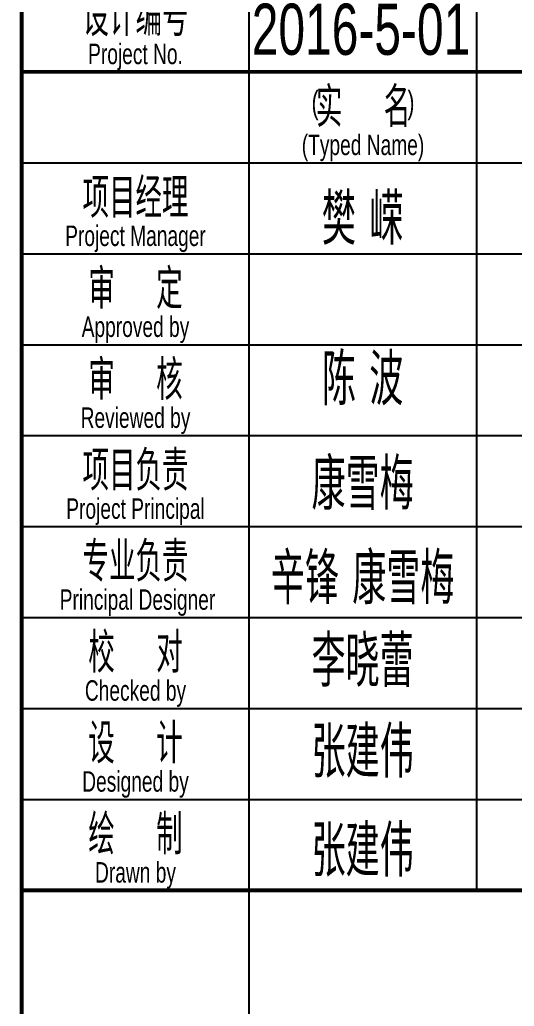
# Model space of a CAD drawing. Extents: x -59851 to 653804, y -249523 to 437614.
# Drawn here: x 15249 to 19596, y -60925 to -52247 of the extents above; entities that cross this region are included whole.
import ezdxf
from ezdxf.enums import TextEntityAlignment as Align

# ---------------------------------------------------------------- set-up
doc = ezdxf.new("R2010")
doc.units = 0
doc.header["$LTSCALE"] = 1000
doc.header["$MEASUREMENT"] = 0
for name, color, linetype in [('LABEL_FIXBOX_PM', 7, 'Continuous'), ('LABEL_FIXTXT_PM', 3, 'Continuous'), ('LABEL_TXT_PM', 1, 'Continuous')]:
    doc.layers.add(name, color=color, linetype=linetype)
doc.styles.add('LABEL_FIXTXT_PM', font='pm_njadri_r.shx', dxfattribs={"width": 0.7, "bigfont": 'pm_njadri_hztxt.shx'})
doc.styles.add('LABEL_TXT_PM', font='pm_njadri_romans1.shx', dxfattribs={"width": 0.7, "bigfont": 'pm_njadri_hztxt.shx'})

# ---------------------------------------------------------------- blocks, each defined once
blk = doc.blocks.new('PMSheet_A1_20150113_5-3892016032414355901')
at = {"layer": 'LABEL_FIXBOX_PM'}
for p, q in [((770.9999999999991, 186.0000000000001), (770.9999999999991, 218.0000000000001)), ((791.0000000000009, 186.0000000000001), (791.0000000000009, 194.0000000000001)), ((770.9999999999998, 70.00000000000021), (770.9999999999998, 186.0000000000001)), ((790.9999999999998, 114.0000000000001), (790.9999999999998, 186.0000000000001)), ((751.0000000000009, 178.0000000000001), (830.9999999999998, 178.0000000000001)), ((751.0000000000009, 169.9999999999999), (830.9999999999998, 170.0000000000001)), ((751.0000000000009, 162.0000000000002), (830.9999999999998, 162.0000000000001)), ((751.0000000000009, 154.0000000000002), (830.9999999999998, 154.0000000000001)), ((751.0000000000009, 146.0000000000002), (830.9999999999998, 146.0000000000001)), ((751.0000000000009, 138.0000000000002), (830.9999999999998, 138.0000000000001)), ((751.0000000000009, 130.0000000000002), (830.9999999999998, 130.0000000000001)), ((751.0000000000009, 122.0000000000002), (830.9999999999998, 122.0000000000001))]:
    blk.add_line(p, q, dxfattribs=at)
at = {"layer": 'LABEL_FIXBOX_PM', "const_width": 0.35}
for points in [[(751, 10.00000000000007), (751, 583.9999999999999)], [(751.0000000000003, 186.0000000000001), (830.9999999999998, 186.0000000000001)], [(751.0000000000003, 114.0000000000001), (830.9999999999998, 114.0000000000001)]]:
    blk.add_lwpolyline(points, dxfattribs=at)
at = {"layer": 'LABEL_FIXTXT_PM', "style": 'LABEL_FIXTXT_PM', "width": 0.7}
for s, height, p in [('设计编号', 3.5, (761.0000000000003, 191.086123050867)), ('Project No.', 1.8, (761.0000000000003, 187.3551025900753)), ('实    名', 3.5, (781.0000000000003, 183.086123050867)), ('(               )', 2, (781.0000000000003, 183.086123050867)), ('(Typed Name)', 1.8, (781.0000000000003, 179.3551025900747)), ('项目经理', 3.5, (761.0000000000003, 175.086123050867)), ('Project Manager', 1.8, (761.0000000000003, 171.3551025900753)), ('审    定', 3.5, (761.0000000000003, 167.086123050867)), ('Approved by', 1.8, (761.0000000000003, 163.3551025900747)), ('审    核', 3.5, (761.0000000000003, 159.086123050867)), ('Reviewed by', 1.8, (761.0000000000003, 155.3551025900747)), ('项目负责', 3.5, (761.0000000000003, 151.086123050867)), ('Project Principal', 1.8, (761.0000000000003, 147.3551025900747)), ('专业负责', 3.5, (761.0000000000003, 143.086123050867)), ('Principal Designer', 1.8, (761.1747704501325, 139.3551025900747)), ('校    对', 3.5, (761.0000000000003, 135.086123050867)), ('Checked by', 1.8, (761.0000000000003, 131.3551025900747)), ('设    计', 3.5, (761.0000000000003, 127.086123050867)), ('Designed by', 1.8, (761.0000000000003, 123.3551025900747)), ('绘    制', 3.5, (761.0000000000003, 119.086123050867)), ('Drawn by', 1.8, (761.0000000000003, 115.3551025900747))]:
    blk.add_text(s, height=height, dxfattribs=at).set_placement(p, align=Align.MIDDLE)
at = {"layer": 'LABEL_TXT_PM', "style": 'LABEL_TXT_PM'}
for tag, height, width, p in [('修改图应说明理由', 4.5, 0.7, (788.3527573462349, 468.8000002302985)), ('出图章签名', 4.5, 0.7, (759.4576240145989, 338.0876217647297)), ('建设单位_U01', 4.5, 0.7, (800.9, 212.1409806592215)), ('建设单位', 4.5, 0.7, (800.9, 210.196966413124)), ('建设单位_D01', 4.5, 0.7, (800.9, 207.4028603965614)), ('项目名称_U01', 4.5, 0.7, (800.9, 200.423405518617)), ('项目名称', 4.5, 0.7, (800.9, 198.1938411146036)), ('项目名称_D01', 4.5, 0.7, (800.9, 195.2969664844489)), ('设计编号', 4.5, 0.6, (780.7578106115715, 187.8968758382629)), ('分项号', 4.5, 0.6, (820.2578106115715, 187.9968758382629)), ('项目经理签名', 4.5, 0.7, (810.1767543742553, 172.2645661011481)), ('项目经理', 4.5, 0.7, (780.2578106115715, 171.9968758382629)), ('审定', 4.5, 0.7, (780.2578106115715, 163.8968758382629)), ('审定签名', 4.5, 0.7, (810.1767543742553, 164.1645661011482)), ('审核', 4.5, 0.7, (780.2578106115715, 155.9968758382629)), ('审核签名', 4.5, 0.7, (810.1767543742553, 156.2645661011481)), ('项目负责', 4.5, 0.7, (780.2578106115715, 147.9968758382629)), ('项目负责签名', 4.5, 0.7, (810.1767543742553, 148.2645661011481)), ('专业负责', 4.5, 0.7, (780.2578106115715, 139.9968758382629)), ('专业负责签名', 4.5, 0.7, (810.1767543742553, 140.2645661011481)), ('校对签名', 4.5, 0.7, (810.1767543742553, 132.1645661011482)), ('校对', 4.5, 0.7, (780.2578106115715, 131.8968758382629)), ('设计', 4.5, 0.7, (780.2578106115715, 123.9968758382629)), ('设计签名', 4.5, 0.7, (810.1767543742553, 124.2645661011482)), ('绘制', 4.5, 0.7, (780.2578106115715, 115.8968758382629)), ('绘制签名', 4.5, 0.7, (810.1767543742553, 116.1645661011482)), ('方案_01', 4.5, 0.7, (780.2578106115715, 95.89687583826286)), ('方案_01签名', 4.5, 0.7, (810.1767543742553, 96.16456610114815)), ('方案_02', 4.5, 0.7, (780.2578106115715, 87.89687583826286)), ('方案_02签名', 4.5, 0.7, (810.1767543742553, 88.16456610114815)), ('方案_03签名', 4.5, 0.7, (810.2048778845583, 80.16456436414366)), ('方案_03', 4.5, 0.7, (780.2859341218744, 79.89687410125836)), ('方案_04', 4.5, 0.7, (780.2578106115715, 71.89687583826286)), ('方案_04签名', 4.5, 0.7, (810.1767543742553, 72.16456610114815)), ('图名_U02', 4.5, 0.7, (790.4995326305001, 60.19999965774634)), ('图名_U01', 4.5, 0.7, (790.4995326305001, 54.19999857040541)), ('图名', 4.5, 0.7, (790.4999994914999, 47.95548575023815)), ('图名_D01', 4.5, 0.7, (790.4995326305001, 42.39999965774634)), ('图名_D02', 4.5, 0.7, (790.4995326305001, 36.99999965774634)), ('图号', 3.5, 0.7, (760.9671832468131, 20.95312731177117)), ('图档号', 3.5, 0.7, (781.0999994915, 20.95312731177117)), ('日期', 3.5, 0.7, (801.0671832468131, 20.95312731177117)), ('版本号', 3.5, 0.7, (820.2671832468131, 20.95312731177117))]:
    blk.add_attdef(tag, text='', height=height, dxfattribs=dict(at, width=width)).set_placement(p, align=Align.CENTER)
blk = doc.blocks.new('zhonghaituqian033103dong')
at = {"layer": 'LABEL_TXT_PM', "style": 'LABEL_TXT_PM', "width": 0.7}
for s, p in [('2016-5-01', (24426.22045451868, 195267.6123952892)), ('樊 嵘', (24440.64313602191, 193620.2686946039)), ('陈 波', (24440.64313602191, 192210.2686059705)), ('康雪梅', (24440.64313602191, 191290.2686059705)), ('辛锋 康雪梅', (24440.64313602191, 190460.2686059705)), ('李晓蕾', (24440.64313602197, 189730.2686059705)), ('张建伟', (24440.64313602191, 188930.2686059705)), ('张建伟', (24440.64313602191, 188060.2686059705))]:
    blk.add_text(s, height=450, dxfattribs=at).set_placement(p, align=Align.MIDDLE)

msp = doc.modelspace()

# ---------------------------------------------------------------- block references
at = {"xscale": 100, "yscale": 100, "zscale": 100}
msp.add_blockref('PMSheet_A1_20150113_5-3892016032414355901', (-59833.37424907216, -71305.35606502413), dxfattribs=at)
msp.add_blockref('zhonghaituqian033103dong', (-6177.298496108153, -247597.968451933))

doc.saveas('drawing.dxf')
